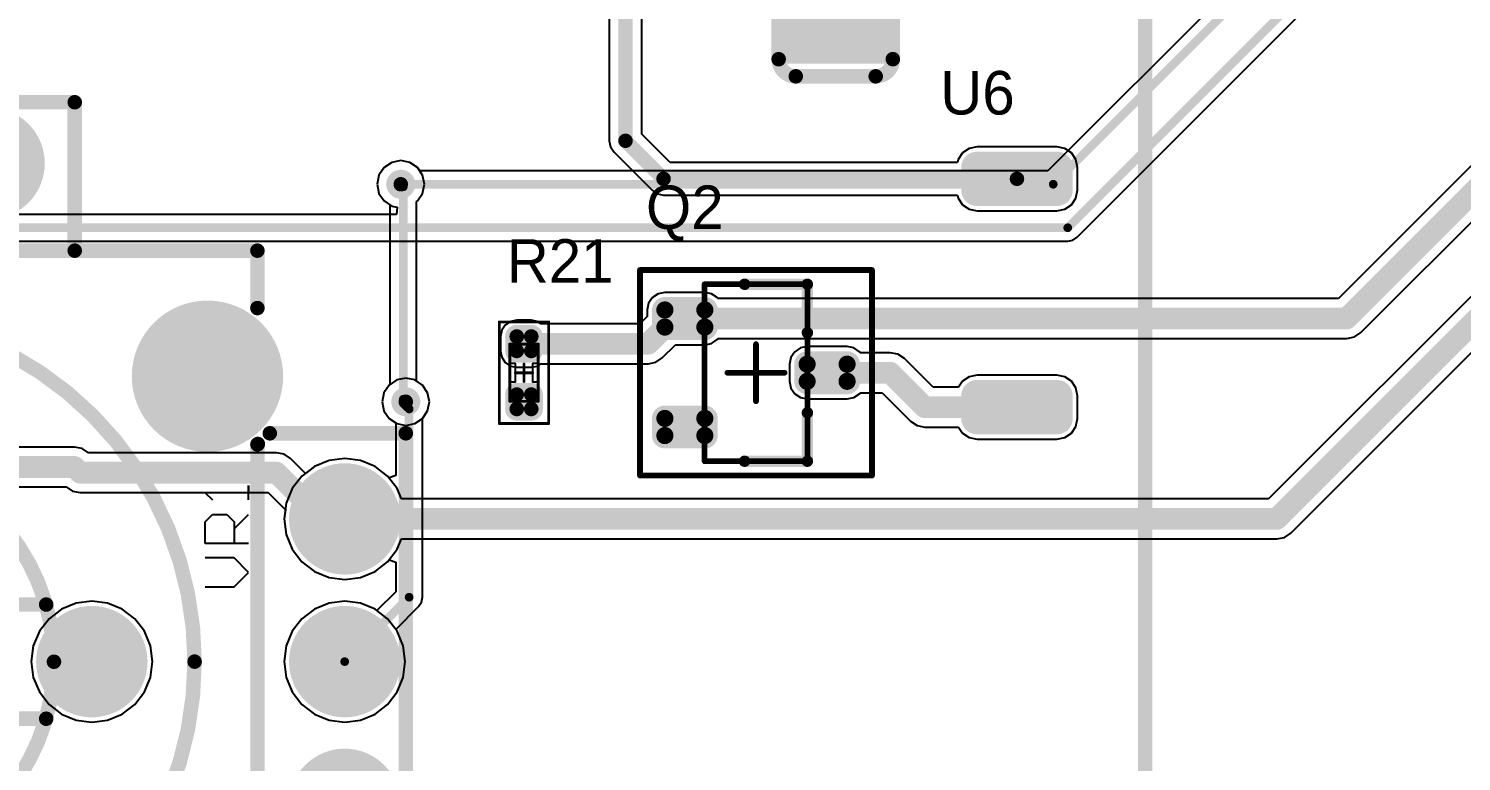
# Model space of a CAD drawing. Header units: millimetres. Extents: x -14 to 86, y -29 to 39.
# Drawn here: x 0.34 to 25.44, y 3.86 to 16.7 of the extents above; entities that cross this region are included whole.
import ezdxf

# ---------------------------------------------------------------- set-up
doc = ezdxf.new("R2010")
doc.units = ezdxf.units.MM
for name, color, linetype in [('BottomLayer', 5, 'Continuous'), ('BottomSolder', 6, 'Continuous'), ('Mechanical13', 56, 'Continuous'), ('Mechanical14', 56, 'Continuous'), ('Mechanical15', 56, 'Continuous'), ('MultiLayer', 9, 'Continuous'), ('PadHoleLayer', 156, 'Continuous'), ('TopLayer', 1, 'Continuous'), ('TopOverlay', 2, 'Continuous'), ('TopPaste', 8, 'Continuous'), ('TopSolder', 216, 'Continuous'), ('ViaHoleLayer', 16, 'Continuous')]:
    doc.layers.add(name, color=color, linetype=linetype)

# ---------------------------------------------------------------- blocks, each defined once
blk = doc.blocks.new('DET402_24')
at = {"layer": 'TopLayer', "const_width": 0.2}
for points in [[(-2.3, 0.7, 1), (-2.1, 0.7, 1)], [(-1.9, 0.7, 1), (-1.7, 0.7, 1)], [(1.7, 0.7, 1), (1.9, 0.7, 1)], [(2.1, 0.7, 1), (2.3, 0.7, 1)], [(-2.3, -0.7, 1), (-2.1, -0.7, 1)], [(-1.9, -0.7, 1), (-1.7, -0.7, 1)], [(1.7, -0.7, 1), (1.9, -0.7, 1)], [(2.1, -0.7, 1), (2.3, -0.7, 1)]]:
    blk.add_lwpolyline(points, format="xyb", close=True, dxfattribs=at)
at = {"layer": 'TopLayer'}
for points in [[(-1.8, -0.9), (-1.8, 0.9), (-2.2, -0.9), (-2.2, 0.9)], [(2.2, -0.9), (2.2, 0.9), (1.8, -0.9), (1.8, 0.9)], [(-1.6, -0.7), (-1.6, 0.7), (-2.4, -0.7), (-2.4, 0.7)], [(2.4, -0.7), (2.4, 0.7), (1.6, -0.7), (1.6, 0.7)]]:
    blk.add_solid(points, dxfattribs=at)
at = {"layer": 'TopPaste', "const_width": 0.2}
for points in [[(-2.3, 0.7, 1), (-2.1, 0.7, 1)], [(-1.9, 0.7, 1), (-1.7, 0.7, 1)], [(1.7, 0.7, 1), (1.9, 0.7, 1)], [(2.1, 0.7, 1), (2.3, 0.7, 1)], [(-2.3, -0.7, 1), (-2.1, -0.7, 1)], [(-1.9, -0.7, 1), (-1.7, -0.7, 1)], [(1.7, -0.7, 1), (1.9, -0.7, 1)], [(2.1, -0.7, 1), (2.3, -0.7, 1)]]:
    blk.add_lwpolyline(points, format="xyb", close=True, dxfattribs=at)
at = {"layer": 'TopPaste'}
for points in [[(-1.8, -0.9), (-1.8, 0.9), (-2.2, -0.9), (-2.2, 0.9)], [(2.2, -0.9), (2.2, 0.9), (1.8, -0.9), (1.8, 0.9)], [(-1.6, -0.7), (-1.6, 0.7), (-2.4, -0.7), (-2.4, 0.7)], [(2.4, -0.7), (2.4, 0.7), (1.6, -0.7), (1.6, 0.7)]]:
    blk.add_solid(points, dxfattribs=at)
at = {"layer": 'TopSolder', "const_width": 0.276}
for points in [[(-2.338, 0.7, 1), (-2.062, 0.7, 1)], [(-1.938, 0.7, 1), (-1.662, 0.7, 1)], [(1.662, 0.7, 1), (1.938, 0.7, 1)], [(2.062, 0.7, 1), (2.338, 0.7, 1)], [(-2.338, -0.7, 1), (-2.062, -0.7, 1)], [(-1.938, -0.7, 1), (-1.662, -0.7, 1)], [(1.662, -0.7, 1), (1.938, -0.7, 1)], [(2.062, -0.7, 1), (2.338, -0.7, 1)]]:
    blk.add_lwpolyline(points, format="xyb", close=True, dxfattribs=at)
at = {"layer": 'TopSolder'}
for points in [[(-1.8, -0.976), (-1.8, 0.976), (-2.2, -0.976), (-2.2, 0.976)], [(2.2, -0.976), (2.2, 0.976), (1.8, -0.976), (1.8, 0.976)], [(-1.524, -0.7), (-1.524, 0.7), (-2.476, -0.7), (-2.476, 0.7)], [(2.476, -0.7), (2.476, 0.7), (1.524, -0.7), (1.524, 0.7)]]:
    blk.add_solid(points, dxfattribs=at)
blk = doc.blocks.new('SW_TH_RKJXV1224005_31')
at = {"layer": 'BottomLayer'}
for points, const_width in [([(0.847, 9.511, 1), (1.747, 9.511, 1)], 0.9), ([(4.498, 5.781, 1), (5.748, 5.781, 1)], 1.25), ([(7.077, 3.281, 1), (7.977, 3.281, 1)], 0.9), ([(2.647, 0.781, 1), (3.547, 0.781, 1)], 0.9), ([(7.077, 0.781, 1), (7.977, 0.781, 1)], 0.9), ([(7.077, -1.719, 1), (7.977, -1.719, 1)], 0.9)]:
    blk.add_lwpolyline(points, format="xyb", close=True, dxfattribs=dict(at, const_width=const_width))
at = {"layer": 'BottomSolder'}
for points, const_width in [([(0.809, 9.511, 1), (1.785, 9.511, 1)], 0.976), ([(4.46, 5.781, 1), (5.786, 5.781, 1)], 1.326), ([(7.039, 3.281, 1), (8.015, 3.281, 1)], 0.976), ([(2.609, 0.781, 1), (3.585, 0.781, 1)], 0.976), ([(7.039, 0.781, 1), (8.015, 0.781, 1)], 0.976), ([(7.039, -1.719, 1), (8.015, -1.719, 1)], 0.976)]:
    blk.add_lwpolyline(points, format="xyb", close=True, dxfattribs=dict(at, const_width=const_width))
at = {"layer": 'MultiLayer'}
for points, const_width in [([(0.847, 9.511, 1), (1.747, 9.511, 1)], 0.9), ([(4.498, 5.781, 1), (5.748, 5.781, 1)], 1.25), ([(7.077, 3.281, 1), (7.977, 3.281, 1)], 0.9), ([(2.647, 0.781, 1), (3.547, 0.781, 1)], 0.9), ([(7.077, 0.781, 1), (7.977, 0.781, 1)], 0.9), ([(7.077, -1.719, 1), (7.977, -1.719, 1)], 0.9)]:
    blk.add_lwpolyline(points, format="xyb", close=True, dxfattribs=dict(at, const_width=const_width))
at = {"layer": 'PadHoleLayer'}
for points, const_width in [([(4.673, 5.781, 1), (5.573, 5.781, 1)], 0.9), ([(7.227, 3.281, 1), (7.827, 3.281, 1)], 0.6), ([(2.647, 0.781, 1), (3.547, 0.781, 1)], 0.9), ([(7.227, 0.781, 1), (7.827, 0.781, 1)], 0.6)]:
    blk.add_lwpolyline(points, format="xyb", close=True, dxfattribs=dict(at, const_width=const_width))
at = {"layer": 'TopLayer'}
for points, const_width in [([(0.847, 9.511, 1), (1.747, 9.511, 1)], 0.9), ([(4.498, 5.781, 1), (5.748, 5.781, 1)], 1.25), ([(7.077, 3.281, 1), (7.977, 3.281, 1)], 0.9), ([(2.647, 0.781, 1), (3.547, 0.781, 1)], 0.9), ([(7.077, 0.781, 1), (7.977, 0.781, 1)], 0.9), ([(7.077, -1.719, 1), (7.977, -1.719, 1)], 0.9)]:
    blk.add_lwpolyline(points, format="xyb", close=True, dxfattribs=dict(at, const_width=const_width))
at = {"layer": 'TopOverlay'}
for p, q in [((5.843, 3.613), (5.843, 3.867)), ((5.843, 3.867), (5.843, 3.74)), ((5.843, 3.74), (5.081, 3.74)), ((5.081, 3.74), (5.208, 3.613)), ((5.081, 3.232), (5.208, 3.359)), ((5.208, 3.359), (5.462, 3.359)), ((5.462, 3.359), (5.589, 3.232)), ((5.589, 3.105), (5.843, 3.359)), ((5.081, 2.852), (5.081, 3.232)), ((5.589, 3.232), (5.589, 2.852)), ((5.843, 2.852), (5.081, 2.852)), ((5.589, 2.598), (5.081, 2.598)), ((5.843, 2.344), (5.589, 2.598)), ((5.589, 2.09), (5.843, 2.344)), ((5.081, 2.09), (5.589, 2.09))]:
    blk.add_line(p, q, dxfattribs=at)
at = {"layer": 'TopOverlay', "const_width": 0.254}
for points in [[(-5.203, 10.581), (2.797, 10.581)], [(2.797, 7.981), (2.797, 10.581)], [(-8.402, 7.981), (5.998, 7.981)], [(5.998, 6.975), (5.998, 7.981)], [(6.214, 4.781), (8.597, 4.781)], [(8.597, -3.219), (8.597, 4.781)], [(5.998, 4.586), (6.006, 4.594)], [(5.998, -3.025), (5.998, 4.586)], [(-4.702, 1.781), (2.298, 1.781)], [(-4.702, -0.22), (2.298, -0.219)]]:
    blk.add_lwpolyline(points, dxfattribs=at)
at = {"layer": 'TopOverlay'}
for points, const_width in [([(2.734, 10.581, 1), (2.861, 10.581, 1)], 0.127), ([(2.734, 10.581, 1), (2.861, 10.581, 1)], 0.127), ([(2.734, 7.981, 1), (2.861, 7.981, 1)], 0.127), ([(5.934, 7.981, 1), (6.061, 7.981, 1)], 0.127), ([(5.934, 7.981, 1), (6.061, 7.981, 1)], 0.127), ([(5.934, 6.975, 1), (6.061, 6.975, 1)], 0.127), ([(4.897, 0.781, 1), (-7.303, 0.781, 1)], 0.254), ([(6.151, 4.781, 1), (6.278, 4.781, 1)], 0.127), ([(8.534, 4.781, 1), (8.661, 4.781, 1)], 0.127), ([(8.534, 4.781, 1), (8.661, 4.781, 1)], 0.127), ([(2.433, 0.779, 1), (-4.834, 0.779, 1)], 0.254), ([(5.934, 4.586, 1), (6.061, 4.586, 1)], 0.127), ([(5.934, 4.586, 1), (6.061, 4.586, 1)], 0.127), ([(5.942, 4.594, 1), (6.069, 4.594, 1)], 0.127), ([(2.234, 1.781, 1), (2.361, 1.781, 1)], 0.127), ([(2.37, 0.779, 1), (2.497, 0.779, 1)], 0.127), ([(4.834, 0.781, 1), (4.961, 0.781, 1)], 0.127), ([(2.234, -0.219, 1), (2.361, -0.219, 1)], 0.127)]:
    blk.add_lwpolyline(points, format="xyb", close=True, dxfattribs=dict(at, const_width=const_width))
at = {"layer": 'TopSolder'}
for points, const_width in [([(0.809, 9.511, 1), (1.785, 9.511, 1)], 0.976), ([(4.46, 5.781, 1), (5.786, 5.781, 1)], 1.326), ([(7.039, 3.281, 1), (8.015, 3.281, 1)], 0.976), ([(2.609, 0.781, 1), (3.585, 0.781, 1)], 0.976), ([(7.039, 0.781, 1), (8.015, 0.781, 1)], 0.976), ([(7.039, -1.719, 1), (8.015, -1.719, 1)], 0.976)]:
    blk.add_lwpolyline(points, format="xyb", close=True, dxfattribs=dict(at, const_width=const_width))
blk = doc.blocks.new('LCD_240_240_F_USH_154_33')
at = {"layer": 'TopOverlay', "const_width": 0.254}
blk.add_lwpolyline([(-15.748, -17.018), (-15.748, 16.764)], dxfattribs=at)
blk = doc.blocks.new('RES_0402_34')
at = {"layer": 'Mechanical13', "const_width": 0.0508}
for points in [[(-0.5, 0.25), (-0.5, -0.25)], [(-0.5, 0.25), (0.5, 0.25)], [(0.5, 0.25), (0.5, -0.25)], [(-0.152, 0), (0.152, 0)], [(0, 0.152), (0, -0.152)], [(-0.5, -0.25), (0.5, -0.25)]]:
    blk.add_lwpolyline(points, dxfattribs=at)
at = {"layer": 'Mechanical13', "const_width": 0.0254}
for points in [[(-0.513, 0.25, 1), (-0.487, 0.25, 1)], [(-0.513, 0.25, 1), (-0.487, 0.25, 1)], [(0.487, 0.25, 1), (0.513, 0.25, 1)], [(0.487, 0.25, 1), (0.513, 0.25, 1)], [(-0.165, 0, 1), (-0.14, 0, 1)], [(-0.013, 0.152, 1), (0.013, 0.152, 1)], [(0.14, 0, 1), (0.165, 0, 1)], [(-0.513, -0.25, 1), (-0.487, -0.25, 1)], [(-0.513, -0.25, 1), (-0.487, -0.25, 1)], [(-0.013, -0.152, 1), (0.013, -0.152, 1)], [(0.487, -0.25, 1), (0.513, -0.25, 1)], [(0.487, -0.25, 1), (0.513, -0.25, 1)]]:
    blk.add_lwpolyline(points, format="xyb", close=True, dxfattribs=at)
at = {"layer": 'Mechanical14', "const_width": 0.0508}
for points in [[(-0.889, 0.432), (-0.889, -0.432)], [(-0.889, 0.432), (0.889, 0.432)], [(0.889, 0.432), (0.889, -0.432)], [(-0.889, -0.432), (0.889, -0.432)]]:
    blk.add_lwpolyline(points, dxfattribs=at)
at = {"layer": 'Mechanical14', "const_width": 0.0254}
for points in [[(-0.902, 0.432, 1), (-0.876, 0.432, 1)], [(-0.902, 0.432, 1), (-0.876, 0.432, 1)], [(0.876, 0.432, 1), (0.902, 0.432, 1)], [(0.876, 0.432, 1), (0.902, 0.432, 1)], [(-0.902, -0.432, 1), (-0.876, -0.432, 1)], [(-0.902, -0.432, 1), (-0.876, -0.432, 1)], [(0.876, -0.432, 1), (0.902, -0.432, 1)], [(0.876, -0.432, 1), (0.902, -0.432, 1)]]:
    blk.add_lwpolyline(points, format="xyb", close=True, dxfattribs=at)
at = {"layer": 'TopLayer', "const_width": 0.127}
for points in [[(-0.699, 0.127, 1), (-0.571, 0.127, 1)], [(-0.445, 0.127, 1), (-0.318, 0.127, 1)], [(0.318, 0.127, 1), (0.445, 0.127, 1)], [(0.571, 0.127, 1), (0.699, 0.127, 1)], [(-0.699, -0.127, 1), (-0.571, -0.127, 1)], [(-0.445, -0.127, 1), (-0.318, -0.127, 1)], [(0.318, -0.127, 1), (0.445, -0.127, 1)], [(0.571, -0.127, 1), (0.699, -0.127, 1)]]:
    blk.add_lwpolyline(points, format="xyb", close=True, dxfattribs=at)
at = {"layer": 'TopLayer'}
for points in [[(-0.381, -0.254), (-0.381, 0.254), (-0.635, -0.254), (-0.635, 0.254)], [(0.635, -0.254), (0.635, 0.254), (0.381, -0.254), (0.381, 0.254)], [(-0.254, -0.127), (-0.254, 0.127), (-0.762, -0.127), (-0.762, 0.127)], [(0.762, -0.127), (0.762, 0.127), (0.254, -0.127), (0.254, 0.127)]]:
    blk.add_solid(points, dxfattribs=at)
at = {"layer": 'TopOverlay'}
for p, q in [((-0.165, 0.152), (-0.165, 0.241)), ((-0.165, 0.241), (0.165, 0.241)), ((0.165, 0.152), (-0.165, 0.152)), ((0.165, 0.241), (0.165, 0.152)), ((-0.165, -0.241), (-0.165, -0.152)), ((-0.165, -0.152), (0.165, -0.152)), ((0.165, -0.241), (-0.165, -0.241)), ((0.165, -0.152), (0.165, -0.241))]:
    blk.add_line(p, q, dxfattribs=at)
at = {"layer": 'TopOverlay', "const_width": 0.0254}
for points in [[(-0.165, 0.241), (-0.165, 0.152)], [(-0.165, 0.241), (0.165, 0.241)], [(0.165, 0.241), (0.165, 0.152)], [(-0.165, 0.152), (0.165, 0.152)], [(-0.165, -0.152), (-0.165, -0.241)], [(-0.165, -0.152), (0.165, -0.152)], [(-0.165, -0.241), (0.165, -0.241)], [(0.165, -0.152), (0.165, -0.241)]]:
    blk.add_lwpolyline(points, dxfattribs=at)
at = {"layer": 'TopOverlay', "const_width": 0.0127}
for points in [[(-0.171, 0.241, 1), (-0.159, 0.241, 1)], [(-0.171, 0.241, 1), (-0.159, 0.241, 1)], [(0.159, 0.241, 1), (0.171, 0.241, 1)], [(0.159, 0.241, 1), (0.171, 0.241, 1)], [(-0.171, 0.152, 1), (-0.159, 0.152, 1)], [(-0.171, 0.152, 1), (-0.159, 0.152, 1)], [(0.159, 0.152, 1), (0.171, 0.152, 1)], [(0.159, 0.152, 1), (0.171, 0.152, 1)], [(-0.171, -0.152, 1), (-0.159, -0.152, 1)], [(-0.171, -0.152, 1), (-0.159, -0.152, 1)], [(-0.171, -0.241, 1), (-0.159, -0.241, 1)], [(-0.171, -0.241, 1), (-0.159, -0.241, 1)], [(0.159, -0.152, 1), (0.171, -0.152, 1)], [(0.159, -0.152, 1), (0.171, -0.152, 1)], [(0.159, -0.241, 1), (0.171, -0.241, 1)], [(0.159, -0.241, 1), (0.171, -0.241, 1)]]:
    blk.add_lwpolyline(points, format="xyb", close=True, dxfattribs=at)
at = {"layer": 'TopPaste', "const_width": 0.127}
for points in [[(-0.699, 0.127, 1), (-0.571, 0.127, 1)], [(-0.445, 0.127, 1), (-0.318, 0.127, 1)], [(0.318, 0.127, 1), (0.445, 0.127, 1)], [(0.571, 0.127, 1), (0.699, 0.127, 1)], [(-0.699, -0.127, 1), (-0.571, -0.127, 1)], [(-0.445, -0.127, 1), (-0.318, -0.127, 1)], [(0.318, -0.127, 1), (0.445, -0.127, 1)], [(0.571, -0.127, 1), (0.699, -0.127, 1)]]:
    blk.add_lwpolyline(points, format="xyb", close=True, dxfattribs=at)
at = {"layer": 'TopPaste'}
for points in [[(-0.381, -0.254), (-0.381, 0.254), (-0.635, -0.254), (-0.635, 0.254)], [(0.635, -0.254), (0.635, 0.254), (0.381, -0.254), (0.381, 0.254)], [(-0.254, -0.127), (-0.254, 0.127), (-0.762, -0.127), (-0.762, 0.127)], [(0.762, -0.127), (0.762, 0.127), (0.254, -0.127), (0.254, 0.127)]]:
    blk.add_solid(points, dxfattribs=at)
at = {"layer": 'TopSolder', "const_width": 0.203}
for points in [[(-0.737, 0.127, 1), (-0.533, 0.127, 1)], [(-0.483, 0.127, 1), (-0.279, 0.127, 1)], [(0.279, 0.127, 1), (0.483, 0.127, 1)], [(0.533, 0.127, 1), (0.737, 0.127, 1)], [(-0.737, -0.127, 1), (-0.533, -0.127, 1)], [(-0.483, -0.127, 1), (-0.279, -0.127, 1)], [(0.279, -0.127, 1), (0.483, -0.127, 1)], [(0.533, -0.127, 1), (0.737, -0.127, 1)]]:
    blk.add_lwpolyline(points, format="xyb", close=True, dxfattribs=at)
at = {"layer": 'TopSolder'}
for points in [[(-0.381, -0.33), (-0.381, 0.33), (-0.635, -0.33), (-0.635, 0.33)], [(0.635, -0.33), (0.635, 0.33), (0.381, -0.33), (0.381, 0.33)], [(-0.178, -0.127), (-0.178, 0.127), (-0.838, -0.127), (-0.838, 0.127)], [(0.838, -0.127), (0.838, 0.127), (0.178, -0.127), (0.178, 0.127)]]:
    blk.add_solid(points, dxfattribs=at)
blk = doc.blocks.new('SOT23_3_46')
at = {"layer": 'Mechanical13', "const_width": 0.1}
for points in [[(-0.9, -1.55), (-0.9, 1.55)], [(-0.9, 1.55), (0.9, 1.55)], [(0.9, -1.55), (0.9, 1.55)], [(-0.9, -1.55), (0.9, -1.55)]]:
    blk.add_lwpolyline(points, dxfattribs=at)
at = {"layer": 'Mechanical13', "const_width": 0.05}
for points in [[(-0.925, 1.55, 1), (-0.875, 1.55, 1)], [(-0.925, 1.55, 1), (-0.875, 1.55, 1)], [(0.875, 1.55, 1), (0.925, 1.55, 1)], [(0.875, 1.55, 1), (0.925, 1.55, 1)], [(-0.925, -1.55, 1), (-0.875, -1.55, 1)], [(-0.925, -1.55, 1), (-0.875, -1.55, 1)], [(0.875, -1.55, 1), (0.925, -1.55, 1)], [(0.875, -1.55, 1), (0.925, -1.55, 1)]]:
    blk.add_lwpolyline(points, format="xyb", close=True, dxfattribs=at)
at = {"layer": 'Mechanical15', "const_width": 0.1}
for points in [[(-2.032, -1.8), (-2.032, 1.8)], [(-2.032, 1.8), (2.032, 1.8)], [(2.032, -1.8), (2.032, 1.8)], [(0, -0.5), (0, 0.5)], [(-0.5, 0), (0.5, 0)], [(-2.032, -1.8), (2.032, -1.8)]]:
    blk.add_lwpolyline(points, dxfattribs=at)
at = {"layer": 'Mechanical15', "const_width": 0.05}
for points in [[(-2.057, 1.8, 1), (-2.007, 1.8, 1)], [(-2.057, 1.8, 1), (-2.007, 1.8, 1)], [(2.007, 1.8, 1), (2.057, 1.8, 1)], [(2.007, 1.8, 1), (2.057, 1.8, 1)], [(-0.025, 0.5, 1), (0.025, 0.5, 1)], [(-0.525, 0, 1), (-0.475, 0, 1)], [(0.475, 0, 1), (0.525, 0, 1)], [(-0.025, -0.5, 1), (0.025, -0.5, 1)], [(-2.057, -1.8, 1), (-2.007, -1.8, 1)], [(-2.057, -1.8, 1), (-2.007, -1.8, 1)], [(2.007, -1.8, 1), (2.057, -1.8, 1)], [(2.007, -1.8, 1), (2.057, -1.8, 1)]]:
    blk.add_lwpolyline(points, format="xyb", close=True, dxfattribs=at)
at = {"layer": 'TopLayer', "const_width": 0.15}
for points in [[(-1.671, 1.1, 1), (-1.521, 1.1, 1)], [(-0.971, 1.1, 1), (-0.821, 1.1, 1)], [(-1.671, 0.8, 1), (-1.521, 0.8, 1)], [(-0.971, 0.8, 1), (-0.821, 0.8, 1)], [(0.821, 0.15, 1), (0.971, 0.15, 1)], [(1.521, 0.15, 1), (1.671, 0.15, 1)], [(0.821, -0.15, 1), (0.971, -0.15, 1)], [(1.521, -0.15, 1), (1.671, -0.15, 1)], [(-1.671, -0.8, 1), (-1.521, -0.8, 1)], [(-0.971, -0.8, 1), (-0.821, -0.8, 1)], [(-1.671, -1.1, 1), (-1.521, -1.1, 1)], [(-0.971, -1.1, 1), (-0.821, -1.1, 1)]]:
    blk.add_lwpolyline(points, format="xyb", close=True, dxfattribs=at)
at = {"layer": 'TopLayer'}
for points in [[(-0.746, 0.8), (-0.746, 1.1), (-1.746, 0.8), (-1.746, 1.1)], [(-0.896, 0.65), (-0.896, 1.25), (-1.596, 0.65), (-1.596, 1.25)], [(1.596, -0.3), (1.596, 0.3), (0.896, -0.3), (0.896, 0.3)], [(1.746, -0.15), (1.746, 0.15), (0.746, -0.15), (0.746, 0.15)], [(-0.896, -1.25), (-0.896, -0.65), (-1.596, -1.25), (-1.596, -0.65)], [(-0.746, -1.1), (-0.746, -0.8), (-1.746, -1.1), (-1.746, -0.8)]]:
    blk.add_solid(points, dxfattribs=at)
at = {"layer": 'TopOverlay', "const_width": 0.2}
for points in [[(-0.2, 1.55), (0.9, 1.55)], [(0.9, 0.7), (0.9, 1.55)], [(0.9, -1.55), (0.9, -0.7)], [(-0.2, -1.55), (0.9, -1.55)]]:
    blk.add_lwpolyline(points, dxfattribs=at)
at = {"layer": 'TopOverlay', "const_width": 0.1}
for points in [[(-0.25, 1.55, 1), (-0.15, 1.55, 1)], [(0.85, 1.55, 1), (0.95, 1.55, 1)], [(0.85, 1.55, 1), (0.95, 1.55, 1)], [(0.85, 0.7, 1), (0.95, 0.7, 1)], [(0.85, -0.7, 1), (0.95, -0.7, 1)], [(-0.25, -1.55, 1), (-0.15, -1.55, 1)], [(0.85, -1.55, 1), (0.95, -1.55, 1)], [(0.85, -1.55, 1), (0.95, -1.55, 1)]]:
    blk.add_lwpolyline(points, format="xyb", close=True, dxfattribs=at)
at = {"layer": 'TopPaste', "const_width": 0.15}
for points in [[(-1.671, 1.1, 1), (-1.521, 1.1, 1)], [(-0.971, 1.1, 1), (-0.821, 1.1, 1)], [(-1.671, 0.8, 1), (-1.521, 0.8, 1)], [(-0.971, 0.8, 1), (-0.821, 0.8, 1)], [(0.821, 0.15, 1), (0.971, 0.15, 1)], [(1.521, 0.15, 1), (1.671, 0.15, 1)], [(0.821, -0.15, 1), (0.971, -0.15, 1)], [(1.521, -0.15, 1), (1.671, -0.15, 1)], [(-1.671, -0.8, 1), (-1.521, -0.8, 1)], [(-0.971, -0.8, 1), (-0.821, -0.8, 1)], [(-1.671, -1.1, 1), (-1.521, -1.1, 1)], [(-0.971, -1.1, 1), (-0.821, -1.1, 1)]]:
    blk.add_lwpolyline(points, format="xyb", close=True, dxfattribs=at)
at = {"layer": 'TopPaste'}
for points in [[(-0.746, 0.8), (-0.746, 1.1), (-1.746, 0.8), (-1.746, 1.1)], [(-0.896, 0.65), (-0.896, 1.25), (-1.596, 0.65), (-1.596, 1.25)], [(1.596, -0.3), (1.596, 0.3), (0.896, -0.3), (0.896, 0.3)], [(1.746, -0.15), (1.746, 0.15), (0.746, -0.15), (0.746, 0.15)], [(-0.896, -1.25), (-0.896, -0.65), (-1.596, -1.25), (-1.596, -0.65)], [(-0.746, -1.1), (-0.746, -0.8), (-1.746, -1.1), (-1.746, -0.8)]]:
    blk.add_solid(points, dxfattribs=at)
at = {"layer": 'TopSolder', "const_width": 0.226}
for points in [[(-1.709, 1.1, 1), (-1.483, 1.1, 1)], [(-1.009, 1.1, 1), (-0.783, 1.1, 1)], [(-1.709, 0.8, 1), (-1.483, 0.8, 1)], [(-1.009, 0.8, 1), (-0.783, 0.8, 1)], [(0.783, 0.15, 1), (1.009, 0.15, 1)], [(1.483, 0.15, 1), (1.709, 0.15, 1)], [(0.783, -0.15, 1), (1.009, -0.15, 1)], [(1.483, -0.15, 1), (1.709, -0.15, 1)], [(-1.709, -0.8, 1), (-1.483, -0.8, 1)], [(-1.009, -0.8, 1), (-0.783, -0.8, 1)], [(-1.709, -1.1, 1), (-1.483, -1.1, 1)], [(-1.009, -1.1, 1), (-0.783, -1.1, 1)]]:
    blk.add_lwpolyline(points, format="xyb", close=True, dxfattribs=at)
at = {"layer": 'TopSolder'}
for points in [[(-0.896, 0.574), (-0.896, 1.326), (-1.596, 0.574), (-1.596, 1.326)], [(-0.67, 0.8), (-0.67, 1.1), (-1.822, 0.8), (-1.822, 1.1)], [(1.596, -0.376), (1.596, 0.376), (0.896, -0.376), (0.896, 0.376)], [(1.822, -0.15), (1.822, 0.15), (0.67, -0.15), (0.67, 0.15)], [(-0.896, -1.326), (-0.896, -0.574), (-1.596, -1.326), (-1.596, -0.574)], [(-0.67, -1.1), (-0.67, -0.8), (-1.822, -1.1), (-1.822, -0.8)]]:
    blk.add_solid(points, dxfattribs=at)
blk = doc.blocks.new('___C1206_59')
at = {"layer": 'TopLayer'}
for points in [[(-2, -0.8), (-1, -0.8), (-2, 0.8), (-1, 0.8)], [(1, -0.8), (2, -0.8), (1, 0.8), (2, 0.8)]]:
    blk.add_solid(points, dxfattribs=at)
at = {"layer": 'TopOverlay', "const_width": 0.254}
for points in [[(-2.3, 0.7, -0.414214), (-2, 1)], [(2, 1, -0.414214), (2.3, 0.7)], [(-2, -1, -0.414214), (-2.3, -0.7)], [(2.3, -0.7, -0.414214), (2, -1)]]:
    blk.add_lwpolyline(points, format="xyb", dxfattribs=at)
for points in [[(-2, 1), (2, 1)], [(-2.3, 0.7), (-2.3, -0.7)], [(2.3, 0.7), (2.3, -0.7)], [(-2, -1), (2, -1)]]:
    blk.add_lwpolyline(points, dxfattribs=at)
at = {"layer": 'TopOverlay', "const_width": 0.127}
for points in [[(-2.063, 1, 1), (-1.936, 1, 1)], [(-2.063, 1, 1), (-1.936, 1, 1)], [(1.936, 1, 1), (2.063, 1, 1)], [(1.936, 1, 1), (2.063, 1, 1)], [(-2.364, 0.7, 1), (-2.237, 0.7, 1)], [(-2.364, 0.7, 1), (-2.237, 0.7, 1)], [(2.237, 0.7, 1), (2.364, 0.7, 1)], [(2.237, 0.7, 1), (2.364, 0.7, 1)], [(-2.364, -0.7, 1), (-2.237, -0.7, 1)], [(-2.364, -0.7, 1), (-2.237, -0.7, 1)], [(2.237, -0.7, 1), (2.364, -0.7, 1)], [(2.237, -0.7, 1), (2.364, -0.7, 1)], [(-2.063, -1, 1), (-1.936, -1, 1)], [(-2.063, -1, 1), (-1.936, -1, 1)], [(1.936, -1, 1), (2.063, -1, 1)], [(1.936, -1, 1), (2.063, -1, 1)]]:
    blk.add_lwpolyline(points, format="xyb", close=True, dxfattribs=at)
at = {"layer": 'TopPaste'}
for points in [[(-2, -0.8), (-1, -0.8), (-2, 0.8), (-1, 0.8)], [(1, -0.8), (2, -0.8), (1, 0.8), (2, 0.8)]]:
    blk.add_solid(points, dxfattribs=at)
at = {"layer": 'TopSolder'}
for points in [[(-2.076, -0.876), (-0.924, -0.876), (-2.076, 0.876), (-0.924, 0.876)], [(0.924, -0.876), (2.076, -0.876), (0.924, 0.876), (2.076, 0.876)]]:
    blk.add_solid(points, dxfattribs=at)

msp = doc.modelspace()

# ---------------------------------------------------------------- linework, layer by layer
at = {"layer": 'BottomLayer'}
for p, q in [((28.302, 24.313), (18.191, 14.203)), ((18.707, 13.043), (28.885, 23.222)), ((6.699, 14.353), (6.565, 14.263)), ((6.858, 14.384), (6.699, 14.353)), ((7.017, 14.353), (6.858, 14.384)), ((7.151, 14.263), (7.017, 14.353)), ((6.475, 14.129), (6.444, 13.97)), ((6.565, 14.263), (6.475, 14.129)), ((7.191, 14.203), (7.151, 14.263)), ((18.191, 14.203), (7.191, 14.203)), ((6.444, 13.97), (6.475, 13.811)), ((6.475, 13.811), (6.565, 13.677)), ((6.565, 13.677), (6.699, 13.587)), ((6.699, 13.587), (6.794, 13.568)), ((6.794, 13.568), (6.781, 13.441)), ((6.781, 13.441), (-0.725, 13.441)), ((-0.821, 12.975), (18.542, 12.975)), ((18.542, 12.975), (18.631, 12.993)), ((18.631, 12.993), (18.707, 13.043)), ((6.788, 10.543), (6.653, 10.453)), ((6.946, 10.574), (6.788, 10.543)), ((7.105, 10.543), (6.946, 10.574)), ((7.239, 10.453), (7.105, 10.543)), ((6.563, 10.319), (6.532, 10.16)), ((6.653, 10.453), (6.563, 10.319)), ((7.329, 10.319), (7.239, 10.453)), ((7.361, 10.16), (7.329, 10.319)), ((6.532, 10.16), (6.563, 10.001)), ((7.329, 10.001), (7.361, 10.16)), ((6.563, 10.001), (6.653, 9.867)), ((6.653, 9.867), (6.772, 9.788)), ((7.238, 9.866), (7.239, 9.867)), ((7.238, 6.736), (7.238, 9.866)), ((7.239, 9.867), (7.329, 10.001)), ((6.772, 9.788), (6.772, 8.866)), ((5.602, 9.132), (5.346, 9.026)), ((5.876, 9.168), (5.602, 9.132)), ((6.151, 9.132), (5.876, 9.168)), ((6.407, 9.026), (6.151, 9.132)), ((5.126, 8.857), (4.957, 8.638)), ((5.346, 9.026), (5.126, 8.857)), ((6.627, 8.857), (6.407, 9.026)), ((6.652, 8.825), (6.627, 8.857)), ((6.772, 8.866), (6.652, 8.825)), ((4.957, 8.638), (4.851, 8.382)), ((4.851, 8.382), (4.815, 8.107)), ((4.815, 8.107), (4.851, 7.832)), ((4.851, 7.832), (4.957, 7.576)), ((4.957, 7.576), (5.126, 7.356)), ((5.126, 7.356), (5.346, 7.188)), ((6.407, 7.188), (6.627, 7.356)), ((6.627, 7.356), (6.652, 7.389)), ((6.652, 7.389), (6.772, 7.348)), ((6.772, 7.348), (6.772, 6.832)), ((5.346, 7.188), (5.602, 7.082)), ((5.602, 7.082), (5.876, 7.045)), ((5.876, 7.045), (6.151, 7.082)), ((6.151, 7.082), (6.407, 7.188)), ((6.772, 6.832), (6.44, 6.501)), ((0.916, 6.526), (0.696, 6.358)), ((1.172, 6.632), (0.916, 6.526)), ((1.446, 6.668), (1.172, 6.632)), ((1.721, 6.632), (1.446, 6.668)), ((1.977, 6.526), (1.721, 6.632)), ((2.197, 6.358), (1.977, 6.526)), ((5.346, 6.526), (5.126, 6.358)), ((5.602, 6.632), (5.346, 6.526)), ((5.876, 6.668), (5.602, 6.632)), ((6.151, 6.632), (5.876, 6.668)), ((6.407, 6.526), (6.151, 6.632)), ((6.44, 6.501), (6.407, 6.526)), ((6.77, 6.171), (7.17, 6.571)), ((7.17, 6.571), (7.22, 6.646)), ((7.22, 6.646), (7.238, 6.736)), ((0.696, 6.358), (0.527, 6.138)), ((2.366, 6.138), (2.197, 6.358)), ((5.126, 6.358), (4.957, 6.138)), ((0.527, 6.138), (0.421, 5.882)), ((2.472, 5.882), (2.366, 6.138)), ((4.957, 6.138), (4.851, 5.882)), ((6.796, 6.138), (6.77, 6.171)), ((6.902, 5.882), (6.796, 6.138)), ((0.421, 5.882), (0.385, 5.607)), ((2.508, 5.607), (2.472, 5.882)), ((4.851, 5.882), (4.815, 5.607)), ((6.938, 5.607), (6.902, 5.882)), ((0.385, 5.607), (0.421, 5.332)), ((2.472, 5.332), (2.508, 5.607)), ((4.815, 5.607), (4.851, 5.332)), ((6.902, 5.332), (6.938, 5.607)), ((0.421, 5.332), (0.527, 5.076)), ((2.366, 5.076), (2.472, 5.332)), ((4.851, 5.332), (4.957, 5.076)), ((6.796, 5.076), (6.902, 5.332)), ((0.527, 5.076), (0.696, 4.856)), ((2.197, 4.856), (2.366, 5.076)), ((4.957, 5.076), (5.126, 4.856)), ((6.627, 4.856), (6.796, 5.076)), ((0.696, 4.856), (0.916, 4.688)), ((1.977, 4.688), (2.197, 4.856)), ((5.126, 4.856), (5.346, 4.688)), ((6.407, 4.688), (6.627, 4.856)), ((0.916, 4.688), (1.172, 4.582)), ((1.172, 4.582), (1.446, 4.545)), ((1.446, 4.545), (1.721, 4.582)), ((1.721, 4.582), (1.977, 4.688)), ((5.346, 4.688), (5.602, 4.582)), ((5.602, 4.582), (5.876, 4.545)), ((5.876, 4.545), (6.151, 4.582)), ((6.151, 4.582), (6.407, 4.688))]:
    msp.add_line(p, q, dxfattribs=at)
at = {"layer": 'BottomLayer', "const_width": 0.152}
for points in [[(18.288, 13.97), (28.702, 24.384)], [(18.542, 13.208), (28.956, 23.622)], [(6.858, 13.97), (18.288, 13.97)], [(-0.821, 13.208), (18.542, 13.208)], [(6.946, 10.091), (6.946, 10.16)], [(6.946, 10.091), (7.005, 10.033)], [(7.005, 6.736), (7.005, 10.033)], [(5.876, 5.607), (7.005, 6.736)]]:
    msp.add_lwpolyline(points, dxfattribs=at)
at = {"layer": 'BottomLayer'}
for points, const_width in [([(6.731, 13.97, 1), (6.985, 13.97, 1)], 0.254), ([(6.82, 13.97, 1), (6.896, 13.97, 1)], 0.0762), ([(18.25, 13.97, 1), (18.326, 13.97, 1)], 0.0762), ([(18.25, 13.97, 1), (18.326, 13.97, 1)], 0.0762), ([(18.504, 13.208, 1), (18.58, 13.208, 1)], 0.0762), ([(18.504, 13.208, 1), (18.58, 13.208, 1)], 0.0762), ([(6.819, 10.16, 1), (7.073, 10.16, 1)], 0.254), ([(6.908, 10.16, 1), (6.984, 10.16, 1)], 0.0762), ([(6.908, 10.091, 1), (6.984, 10.091, 1)], 0.0762), ([(6.908, 10.091, 1), (6.984, 10.091, 1)], 0.0762), ([(6.967, 10.033, 1), (7.043, 10.033, 1)], 0.0762), ([(6.967, 10.033, 1), (7.043, 10.033, 1)], 0.0762), ([(6.967, 6.736, 1), (7.043, 6.736, 1)], 0.0762), ([(6.967, 6.736, 1), (7.043, 6.736, 1)], 0.0762), ([(5.838, 5.607, 1), (5.914, 5.607, 1)], 0.0762)]:
    msp.add_lwpolyline(points, format="xyb", close=True, dxfattribs=dict(at, const_width=const_width))
at = {"layer": 'MultiLayer', "const_width": 0.254}
for points in [[(6.731, 13.97, 1), (6.985, 13.97, 1)], [(6.819, 10.16, 1), (7.073, 10.16, 1)]]:
    msp.add_lwpolyline(points, format="xyb", close=True, dxfattribs=at)
at = {"layer": 'TopLayer'}
for p, q in [((10.51, 20.403), (10.51, 14.732)), ((11.08, 14.85), (11.08, 20.403)), ((31.678, 18.075), (22.059, 8.457)), ((22.451, 7.86), (32.739, 18.148)), ((27.673, 16.356), (23.284, 11.968)), ((23.676, 11.371), (28.167, 15.862)), ((11.58, 14.35), (11.08, 14.85)), ((10.51, 14.732), (10.51, 14.732)), ((10.51, 14.732), (10.532, 14.623)), ((10.532, 14.623), (10.594, 14.531)), ((16.816, 14.597), (16.699, 14.519)), ((16.953, 14.624), (16.816, 14.597)), ((18.353, 14.624), (16.953, 14.624)), ((18.49, 14.597), (18.353, 14.624)), ((18.607, 14.519), (18.49, 14.597)), ((6.699, 14.353), (6.565, 14.263)), ((6.858, 14.384), (6.699, 14.353)), ((7.017, 14.353), (6.858, 14.384)), ((7.151, 14.263), (7.017, 14.353)), ((10.594, 14.531), (11.261, 13.864)), ((16.611, 14.35), (11.58, 14.35)), ((16.621, 14.403), (16.611, 14.35)), ((16.699, 14.519), (16.621, 14.403)), ((18.685, 14.403), (18.607, 14.519)), ((18.712, 14.265), (18.685, 14.403)), ((6.475, 14.129), (6.444, 13.97)), ((6.565, 14.263), (6.475, 14.129)), ((7.241, 14.129), (7.151, 14.263)), ((7.272, 13.97), (7.241, 14.129)), ((18.712, 13.865), (18.712, 14.265)), ((6.444, 13.97), (6.475, 13.811)), ((6.475, 13.811), (6.565, 13.677)), ((7.151, 13.677), (7.241, 13.811)), ((7.241, 13.811), (7.272, 13.97)), ((11.261, 13.864), (11.261, 13.864)), ((11.261, 13.864), (11.353, 13.802)), ((18.685, 13.728), (18.712, 13.865)), ((6.565, 13.677), (6.669, 13.607)), ((6.669, 13.607), (6.669, 10.464)), ((7.135, 13.666), (7.151, 13.677)), ((7.135, 10.523), (7.135, 13.666)), ((11.353, 13.802), (11.462, 13.78)), ((11.462, 13.78), (11.462, 13.78)), ((11.462, 13.78), (16.611, 13.78)), ((16.611, 13.78), (16.621, 13.728)), ((16.621, 13.728), (16.699, 13.611)), ((16.699, 13.611), (16.816, 13.533)), ((18.49, 13.533), (18.607, 13.611)), ((18.607, 13.611), (18.685, 13.728)), ((16.816, 13.533), (16.953, 13.506)), ((16.953, 13.506), (18.353, 13.506)), ((18.353, 13.506), (18.49, 13.533)), ((11.367, 12.053), (11.267, 11.986)), ((11.485, 12.076), (11.367, 12.053)), ((12.185, 12.076), (11.485, 12.076)), ((12.303, 12.053), (12.185, 12.076)), ((12.403, 11.986), (12.303, 12.053)), ((11.2, 11.886), (11.177, 11.768)), ((11.267, 11.986), (11.2, 11.886)), ((12.415, 11.968), (12.403, 11.986)), ((23.284, 11.968), (12.415, 11.968)), ((8.781, 11.566), (8.689, 11.504)), ((8.89, 11.588), (8.781, 11.566)), ((9.144, 11.588), (8.89, 11.588)), ((9.253, 11.566), (9.144, 11.588)), ((9.314, 11.526), (9.253, 11.566)), ((11.177, 11.654), (11.048, 11.526)), ((11.177, 11.768), (11.177, 11.654)), ((8.627, 11.412), (8.605, 11.303)), ((8.605, 11.303), (8.605, 11.049)), ((8.689, 11.504), (8.627, 11.412)), ((11.048, 11.526), (9.314, 11.526)), ((23.429, 11.268), (23.563, 11.295)), ((23.563, 11.295), (23.676, 11.371)), ((8.605, 11.049), (8.627, 10.94)), ((11.44, 10.929), (11.671, 11.16)), ((11.671, 11.16), (12.185, 11.16)), ((12.185, 11.16), (12.303, 11.183)), ((12.303, 11.183), (12.403, 11.25)), ((12.403, 11.25), (12.415, 11.268)), ((12.415, 11.268), (23.429, 11.268)), ((13.859, 11.103), (13.759, 11.036)), ((13.977, 11.126), (13.859, 11.103)), ((14.677, 11.126), (13.977, 11.126)), ((14.795, 11.103), (14.677, 11.126)), ((14.895, 11.036), (14.795, 11.103)), ((8.627, 10.94), (8.689, 10.848)), ((8.689, 10.848), (8.781, 10.786)), ((9.253, 10.786), (9.314, 10.826)), ((9.314, 10.826), (11.193, 10.826)), ((11.193, 10.826), (11.327, 10.853)), ((11.327, 10.853), (11.44, 10.929)), ((13.692, 10.936), (13.669, 10.818)), ((13.669, 10.818), (13.669, 10.518)), ((13.759, 11.036), (13.692, 10.936)), ((14.907, 11.018), (14.895, 11.036)), ((15.434, 11.018), (14.907, 11.018)), ((15.568, 10.991), (15.434, 11.018)), ((15.681, 10.915), (15.568, 10.991)), ((16.182, 10.415), (15.681, 10.915)), ((8.781, 10.786), (8.89, 10.764)), ((8.89, 10.764), (9.144, 10.764)), ((9.144, 10.764), (9.253, 10.786)), ((16.816, 10.597), (16.699, 10.519)), ((16.953, 10.624), (16.816, 10.597)), ((18.353, 10.624), (16.953, 10.624)), ((18.49, 10.597), (18.353, 10.624)), ((18.607, 10.519), (18.49, 10.597)), ((6.563, 10.319), (6.532, 10.16)), ((6.653, 10.453), (6.563, 10.319)), ((6.669, 10.464), (6.653, 10.453)), ((7.239, 10.453), (7.135, 10.523)), ((7.329, 10.319), (7.239, 10.453)), ((7.361, 10.16), (7.329, 10.319)), ((13.669, 10.518), (13.692, 10.4)), ((13.692, 10.4), (13.759, 10.3)), ((13.759, 10.3), (13.859, 10.233)), ((14.795, 10.233), (14.895, 10.3)), ((14.895, 10.3), (14.907, 10.318)), ((14.907, 10.318), (15.289, 10.318)), ((15.289, 10.318), (15.79, 9.818)), ((16.629, 10.415), (16.182, 10.415)), ((16.699, 10.519), (16.629, 10.415)), ((18.685, 10.402), (18.607, 10.519)), ((18.712, 10.265), (18.685, 10.402)), ((6.532, 10.16), (6.563, 10.001)), ((7.329, 10.001), (7.361, 10.16)), ((13.859, 10.233), (13.977, 10.21)), ((13.977, 10.21), (14.677, 10.21)), ((14.677, 10.21), (14.795, 10.233)), ((18.712, 9.865), (18.712, 10.265)), ((6.563, 10.001), (6.653, 9.867)), ((6.653, 9.867), (6.788, 9.777)), ((7.105, 9.777), (7.239, 9.867)), ((7.239, 9.867), (7.329, 10.001)), ((15.79, 9.818), (15.903, 9.742)), ((18.685, 9.727), (18.712, 9.865)), ((6.788, 9.777), (6.946, 9.746)), ((6.946, 9.746), (7.105, 9.777)), ((15.903, 9.742), (16.037, 9.715)), ((16.037, 9.715), (16.629, 9.715)), ((16.629, 9.715), (16.699, 9.611)), ((16.699, 9.611), (16.816, 9.533)), ((18.49, 9.533), (18.607, 9.611)), ((18.607, 9.611), (18.685, 9.727)), ((1.143, 9.367), (0.111, 9.367)), ((1.277, 9.34), (1.143, 9.367)), ((1.386, 9.267), (1.277, 9.34)), ((16.816, 9.533), (16.953, 9.506)), ((16.953, 9.506), (18.353, 9.506)), ((18.353, 9.506), (18.49, 9.533)), ((4.682, 9.267), (1.386, 9.267)), ((4.816, 9.24), (4.682, 9.267)), ((4.929, 9.164), (4.816, 9.24)), ((5.188, 8.905), (4.929, 9.164)), ((5.602, 9.132), (5.346, 9.026)), ((5.876, 9.168), (5.602, 9.132)), ((6.151, 9.132), (5.876, 9.168)), ((6.407, 9.026), (6.151, 9.132)), ((5.346, 9.026), (5.188, 8.905)), ((6.627, 8.857), (6.407, 9.026)), ((6.796, 8.638), (6.627, 8.857)), ((-0.034, 8.667), (0.999, 8.667)), ((0.999, 8.667), (1.109, 8.594)), ((1.109, 8.594), (1.243, 8.568)), ((1.243, 8.568), (4.537, 8.568)), ((4.537, 8.568), (4.836, 8.269)), ((6.871, 8.457), (6.796, 8.638)), ((22.059, 8.457), (6.871, 8.457)), ((4.836, 8.269), (4.815, 8.107)), ((4.815, 8.107), (4.851, 7.832)), ((4.851, 7.832), (4.957, 7.576)), ((22.204, 7.757), (22.338, 7.784)), ((22.338, 7.784), (22.451, 7.86)), ((4.957, 7.576), (5.126, 7.356)), ((6.627, 7.356), (6.796, 7.576)), ((6.796, 7.576), (6.871, 7.757)), ((6.871, 7.757), (22.204, 7.757)), ((5.126, 7.356), (5.346, 7.188)), ((6.407, 7.188), (6.627, 7.356)), ((5.346, 7.188), (5.602, 7.082)), ((5.602, 7.082), (5.876, 7.045)), ((5.876, 7.045), (6.151, 7.082)), ((6.151, 7.082), (6.407, 7.188)), ((0.916, 6.526), (0.696, 6.358)), ((1.172, 6.632), (0.916, 6.526)), ((1.446, 6.668), (1.172, 6.632)), ((1.721, 6.632), (1.446, 6.668)), ((1.977, 6.526), (1.721, 6.632)), ((2.197, 6.358), (1.977, 6.526)), ((5.346, 6.526), (5.126, 6.358)), ((5.602, 6.632), (5.346, 6.526)), ((5.876, 6.668), (5.602, 6.632)), ((6.151, 6.632), (5.876, 6.668)), ((6.407, 6.526), (6.151, 6.632)), ((6.627, 6.358), (6.407, 6.526)), ((0.696, 6.358), (0.527, 6.138)), ((2.366, 6.138), (2.197, 6.358)), ((5.126, 6.358), (4.957, 6.138)), ((6.796, 6.138), (6.627, 6.358)), ((0.527, 6.138), (0.421, 5.882)), ((2.472, 5.882), (2.366, 6.138)), ((4.957, 6.138), (4.851, 5.882)), ((6.902, 5.882), (6.796, 6.138)), ((0.421, 5.882), (0.385, 5.607)), ((2.508, 5.607), (2.472, 5.882)), ((4.851, 5.882), (4.815, 5.607)), ((6.938, 5.607), (6.902, 5.882)), ((0.385, 5.607), (0.421, 5.332)), ((2.472, 5.332), (2.508, 5.607)), ((4.815, 5.607), (4.851, 5.332)), ((6.902, 5.332), (6.938, 5.607)), ((0.421, 5.332), (0.527, 5.076)), ((2.366, 5.076), (2.472, 5.332)), ((4.851, 5.332), (4.957, 5.076)), ((6.796, 5.076), (6.902, 5.332)), ((0.527, 5.076), (0.696, 4.856)), ((2.197, 4.856), (2.366, 5.076)), ((4.957, 5.076), (5.126, 4.856)), ((6.627, 4.856), (6.796, 5.076)), ((0.696, 4.856), (0.916, 4.688)), ((1.977, 4.688), (2.197, 4.856)), ((5.126, 4.856), (5.346, 4.688)), ((6.407, 4.688), (6.627, 4.856)), ((0.916, 4.688), (1.172, 4.582)), ((1.172, 4.582), (1.446, 4.545)), ((1.446, 4.545), (1.721, 4.582)), ((1.721, 4.582), (1.977, 4.688)), ((5.346, 4.688), (5.602, 4.582)), ((5.602, 4.582), (5.876, 4.545)), ((5.876, 4.545), (6.151, 4.582)), ((6.151, 4.582), (6.407, 4.688))]:
    msp.add_line(p, q, dxfattribs=at)
for points, const_width in [([(10.795, 14.732), (10.795, 20.701)], 0.254), ([(22.204, 8.107), (32.639, 18.542)], 0.381), ([(23.429, 11.618), (28.067, 16.256)], 0.381), ([(10.795, 14.732), (11.462, 14.065)], 0.254), ([(11.462, 14.065), (17.653, 14.065)], 0.254), ([(6.858, 13.97), (6.902, 13.926)], 0.152), ([(6.902, 10.204), (6.902, 13.926)], 0.152), ([(11.193, 11.176), (11.635, 11.618)], 0.381), ([(11.635, 11.618), (11.835, 11.618)], 0.381), ([(11.835, 11.618), (23.429, 11.618)], 0.381), ([(9.017, 11.176), (11.193, 11.176)], 0.381), ([(14.327, 10.668), (15.434, 10.668)], 0.381), ([(15.434, 10.668), (16.037, 10.065)], 0.381), ([(6.902, 10.204), (6.946, 10.16)], 0.152), ([(16.037, 10.065), (17.653, 10.065)], 0.381), ([(-0.034, 9.017), (1.143, 9.017)], 0.381), ([(1.143, 9.017), (1.243, 8.917)], 0.381), ([(1.243, 8.917), (4.682, 8.917)], 0.381), ([(4.682, 8.917), (5.492, 8.107)], 0.381), ([(5.492, 8.107), (5.876, 8.107)], 0.381), ([(5.876, 8.107), (22.204, 8.107)], 0.381)]:
    msp.add_lwpolyline(points, dxfattribs=dict(at, const_width=const_width))
for points, const_width in [([(10.732, 14.732, 1), (10.858, 14.732, 1)], 0.127), ([(10.732, 14.732, 1), (10.858, 14.732, 1)], 0.127), ([(6.731, 13.97, 1), (6.985, 13.97, 1)], 0.254), ([(11.398, 14.065, 1), (11.525, 14.065, 1)], 0.127), ([(11.398, 14.065, 1), (11.525, 14.065, 1)], 0.127), ([(17.59, 14.065, 1), (17.716, 14.065, 1)], 0.127), ([(6.82, 13.97, 1), (6.896, 13.97, 1)], 0.0762), ([(6.864, 13.926, 1), (6.94, 13.926, 1)], 0.0762), ([(6.864, 13.926, 1), (6.94, 13.926, 1)], 0.0762), ([(11.54, 11.618, 1), (11.73, 11.618, 1)], 0.191), ([(11.54, 11.618, 1), (11.73, 11.618, 1)], 0.191), ([(11.74, 11.618, 1), (11.93, 11.618, 1)], 0.191), ([(11.74, 11.618, 1), (11.93, 11.618, 1)], 0.191), ([(23.334, 11.618, 1), (23.524, 11.618, 1)], 0.191), ([(23.334, 11.618, 1), (23.524, 11.618, 1)], 0.191), ([(8.922, 11.176, 1), (9.112, 11.176, 1)], 0.191), ([(11.098, 11.176, 1), (11.288, 11.176, 1)], 0.191), ([(11.098, 11.176, 1), (11.288, 11.176, 1)], 0.191), ([(14.232, 10.668, 1), (14.422, 10.668, 1)], 0.191), ([(15.339, 10.668, 1), (15.529, 10.668, 1)], 0.191), ([(15.339, 10.668, 1), (15.529, 10.668, 1)], 0.191), ([(6.819, 10.16, 1), (7.073, 10.16, 1)], 0.254), ([(6.864, 10.204, 1), (6.94, 10.204, 1)], 0.0762), ([(6.864, 10.204, 1), (6.94, 10.204, 1)], 0.0762), ([(6.908, 10.16, 1), (6.984, 10.16, 1)], 0.0762), ([(15.942, 10.065, 1), (16.132, 10.065, 1)], 0.191), ([(15.942, 10.065, 1), (16.132, 10.065, 1)], 0.191), ([(17.558, 10.065, 1), (17.748, 10.065, 1)], 0.191), ([(1.048, 9.017, 1), (1.238, 9.017, 1)], 0.191), ([(1.048, 9.017, 1), (1.238, 9.017, 1)], 0.191), ([(1.148, 8.917, 1), (1.338, 8.917, 1)], 0.191), ([(1.148, 8.917, 1), (1.338, 8.917, 1)], 0.191), ([(4.587, 8.917, 1), (4.777, 8.917, 1)], 0.191), ([(4.587, 8.917, 1), (4.777, 8.917, 1)], 0.191), ([(5.397, 8.107, 1), (5.588, 8.107, 1)], 0.191), ([(5.397, 8.107, 1), (5.588, 8.107, 1)], 0.191), ([(5.781, 8.107, 1), (5.972, 8.107, 1)], 0.191), ([(5.781, 8.107, 1), (5.972, 8.107, 1)], 0.191), ([(22.109, 8.107, 1), (22.299, 8.107, 1)], 0.191), ([(22.109, 8.107, 1), (22.299, 8.107, 1)], 0.191)]:
    msp.add_lwpolyline(points, format="xyb", close=True, dxfattribs=dict(at, const_width=const_width))
at = {"layer": 'ViaHoleLayer', "const_width": 0.127}
for points in [[(6.795, 13.97, 1), (6.921, 13.97, 1)], [(6.883, 10.16, 1), (7.01, 10.16, 1)]]:
    msp.add_lwpolyline(points, format="xyb", close=True, dxfattribs=at)

# ---------------------------------------------------------------- block references
for name, p in [('LCD_240_240_F_USH_154_33', (35.646, 16.486)), ('SW_TH_RKJXV1224005_31', (-1.651, 4.826)), ('SOT23_3_46', (13.081, 10.668))]:
    msp.add_blockref(name, p)
for name, p, rotation in [('___C1206_59', (14.478, 18.161), 90), ('DET402_24', (17.653, 12.065), 270), ('RES_0402_34', (9.017, 10.668), 90)]:
    msp.add_blockref(name, p, dxfattribs=dict(rotation=rotation))

# ---------------------------------------------------------------- texts
at = {"layer": 'TopOverlay'}
for s, p in [('U6', (16.31, 15.192)), ('Q2', (11.154, 13.186)), ('R21', (8.715, 12.246))]:
    msp.add_text(s, height=0.762, dxfattribs=at).set_placement(p)

doc.saveas('drawing.dxf')
